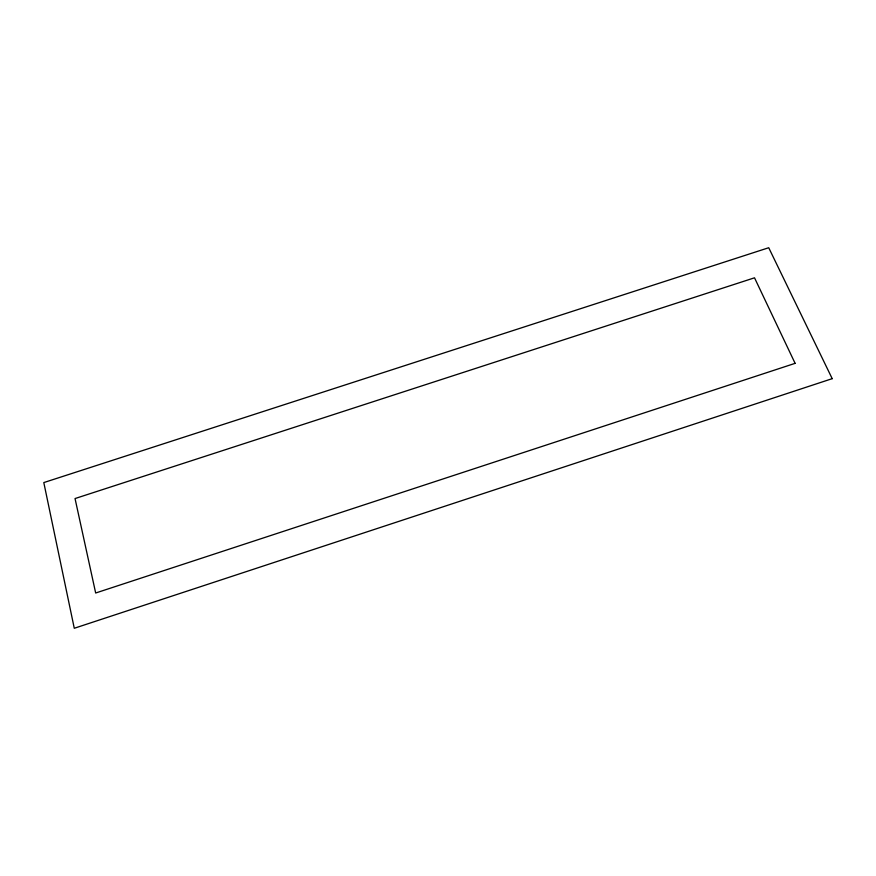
<?xml version="1.0" encoding="UTF-8"?>
<svg xmlns="http://www.w3.org/2000/svg" width="876" height="876" viewBox="0 0 876 876"><rect width="100%" height="100%" fill="white"/><g stroke="black" fill="none" stroke-linecap="round" stroke-linejoin="round"><path stroke-width="1.31" d="M832.2 378.662L74.274 628.267L43.8 482.577L768.723 247.733L832.2 378.662M795.112 363.343L95.67 593.008L75.04 498.553L754.521 277.812L795.112 363.343"/></g></svg>
